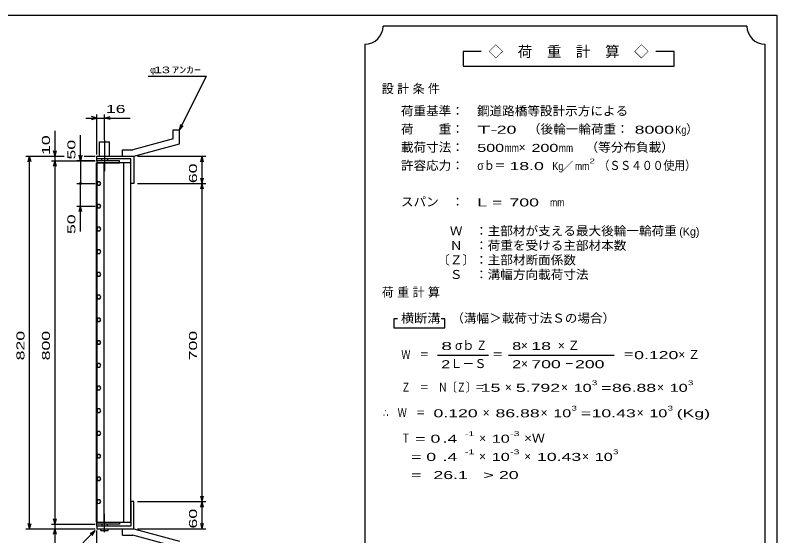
# Model space of a CAD drawing. Units: millimetres, scale not verified. Extents: x -1456 to 1385, y -1026 to 843.
# Drawn here: x -289 to 1385, y -303 to 843 of the extents above; entities that cross this region are included whole.
import ezdxf
from ezdxf.enums import TextEntityAlignment as Align

# ---------------------------------------------------------------- set-up
doc = ezdxf.new("R2010")
doc.units = ezdxf.units.MM
doc.header["$LTSCALE"] = 8
doc.linetypes.add('LONG_DASHED_DOTTED', pattern=[15.25, 12, -1.5, 0.25, -1.5])
for name, color, linetype, lineweight in [('0_2', 150, 'Continuous', 25), ('16', 3, 'Continuous', 25), ('19', 6, 'Continuous', 25), ('22', 4, 'Continuous', 25), ('24', 2, 'Continuous', 25)]:
    doc.layers.add(name, color=color, linetype=linetype, lineweight=lineweight)
doc.styles.add('ベクトル', font='')
doc.styles.get('ベクトル').set_extended_font_data('ベクトル')

msp = doc.modelspace()

# ---------------------------------------------------------------- linework, layer by layer
at = {"layer": '0_2'}
for p, q in [((-1383.2, 842.8), (1384.8, 842.8)), ((1384.8, 842.8), (1384.8, -917.2))]:
    msp.add_line(p, q, dxfattribs=at)
at = {"layer": '16'}
for p, q in [((-60, 522.5), (-110, 522.5)), ((-110, 522.5), (-110, 518)), ((-60, 518), (-60, 522.5)), ((-110.7, -273), (-110.7, 518)), ((-110.7, 518), (-110, 518)), ((-110, 518), (-60, 518)), ((-110, 518), (-110, -273)), ((-35, 518), (-110, 518)), ((-94.5, 518), (-94.5, -273)), ((-50.5, -273), (-50.5, 518)), ((-35, -273), (-35, 518)), ((-107.781, 476.379), (-110, 472.465)), ((-110, 472.465), (-107.719, 468.585)), ((-103.281, 476.415), (-107.781, 476.379)), ((-101, 472.5), (-103.281, 476.415)), ((-103.219, 468.621), (-101, 472.535)), ((-107.719, 468.585), (-103.219, 468.621)), ((-107.781, 426.379), (-110, 422.465)), ((-110, 422.465), (-107.719, 418.585)), ((-103.281, 426.415), (-107.781, 426.379)), ((-107.719, 418.585), (-103.219, 418.621)), ((-101, 422.5), (-103.281, 426.415)), ((-103.219, 418.621), (-101, 422.535)), ((-107.781, 376.379), (-110, 372.465)), ((-110, 372.465), (-107.719, 368.585)), ((-103.281, 376.415), (-107.781, 376.379)), ((-107.719, 368.585), (-103.219, 368.621)), ((-101, 372.5), (-103.281, 376.415)), ((-103.219, 368.621), (-101, 372.535)), ((-107.781, 326.379), (-110, 322.465)), ((-110, 322.465), (-107.719, 318.585)), ((-103.281, 326.415), (-107.781, 326.379)), ((-107.719, 318.585), (-103.219, 318.621)), ((-101, 322.5), (-103.281, 326.415)), ((-103.219, 318.621), (-101, 322.535)), ((-107.781, 276.379), (-110, 272.465)), ((-110, 272.465), (-107.719, 268.585)), ((-103.281, 276.415), (-107.781, 276.379)), ((-107.719, 268.585), (-103.219, 268.621)), ((-101, 272.5), (-103.281, 276.415)), ((-103.219, 268.621), (-101, 272.535)), ((-107.781, 226.379), (-110, 222.465)), ((-110, 222.465), (-107.719, 218.585)), ((-103.281, 226.415), (-107.781, 226.379)), ((-107.719, 218.585), (-103.219, 218.621)), ((-101, 222.5), (-103.281, 226.415)), ((-103.219, 218.621), (-101, 222.535)), ((-107.781, 176.379), (-110, 172.465)), ((-110, 172.465), (-107.719, 168.585)), ((-103.281, 176.415), (-107.781, 176.379)), ((-107.719, 168.585), (-103.219, 168.621)), ((-101, 172.5), (-103.281, 176.415)), ((-103.219, 168.621), (-101, 172.535)), ((-107.781, 126.379), (-110, 122.465)), ((-110, 122.465), (-107.719, 118.585)), ((-103.281, 126.415), (-107.781, 126.379)), ((-107.719, 118.585), (-103.219, 118.621)), ((-101, 122.5), (-103.281, 126.415)), ((-103.219, 118.621), (-101, 122.535)), ((-107.781, 76.379), (-110, 72.465)), ((-110, 72.465), (-107.719, 68.585)), ((-103.281, 76.415), (-107.781, 76.379)), ((-107.719, 68.585), (-103.219, 68.621)), ((-101, 72.5), (-103.281, 76.415)), ((-103.219, 68.621), (-101, 72.535)), ((-107.781, 26.379), (-110, 22.465)), ((-110, 22.465), (-107.719, 18.585)), ((-103.281, 26.415), (-107.781, 26.379)), ((-107.719, 18.585), (-103.219, 18.621)), ((-101, 22.5), (-103.281, 26.415)), ((-103.219, 18.621), (-101, 22.535)), ((-107.781, -23.621), (-110, -27.535)), ((-110, -27.535), (-107.719, -31.415)), ((-103.281, -23.585), (-107.781, -23.621)), ((-107.719, -31.415), (-103.219, -31.379)), ((-101, -27.5), (-103.281, -23.585)), ((-103.219, -31.379), (-101, -27.465)), ((-107.781, -73.621), (-110, -77.535)), ((-110, -77.535), (-107.719, -81.415)), ((-103.281, -73.585), (-107.781, -73.621)), ((-107.719, -81.415), (-103.219, -81.379)), ((-101, -77.5), (-103.281, -73.585)), ((-103.219, -81.379), (-101, -77.465)), ((-107.781, -123.621), (-110, -127.535)), ((-110, -127.535), (-107.719, -131.415)), ((-103.281, -123.585), (-107.781, -123.621)), ((-107.719, -131.415), (-103.219, -131.379)), ((-101, -127.5), (-103.281, -123.585)), ((-103.219, -131.379), (-101, -127.465)), ((-107.781, -173.621), (-110, -177.535)), ((-110, -177.535), (-107.719, -181.415)), ((-103.281, -173.585), (-107.781, -173.621)), ((-107.719, -181.415), (-103.219, -181.379)), ((-101, -177.5), (-103.281, -173.585)), ((-103.219, -181.379), (-101, -177.465)), ((-107.781, -223.621), (-110, -227.535)), ((-110, -227.535), (-107.719, -231.415)), ((-103.281, -223.585), (-107.781, -223.621)), ((-107.719, -231.415), (-103.219, -231.379)), ((-101, -227.5), (-103.281, -223.585)), ((-103.219, -231.379), (-101, -227.465)), ((-110, -273), (-110.7, -273)), ((-110, -273), (-60, -273)), ((-110, -277.5), (-110, -273)), ((-110, -273), (-35, -273)), ((-60, -277.5), (-110, -277.5)), ((-60, -273), (-60, -277.5))]:
    msp.add_line(p, q, dxfattribs=at)
at = {"layer": '19'}
for p, q in [((58, 590.5), (72, 590.5)), ((58, 570.5), (58, 590.5)), ((72, 559.5), (72, 590.5)), ((58, 570.5), (-31, 546.5)), ((-104, 532.5), (-104, 564.5)), ((-104, 564.5), (-82, 564.5)), ((-82, 532.5), (-82, 564.5)), ((-29, 532.5), (72, 559.5)), ((-54, 546.5), (-31, 546.5)), ((-54, 532.5), (-54, 546.5)), ((-110, 522.5), (-110, 532.5)), ((-110, 526.5), (-110, 532.5)), ((-110, 532.5), (-30, 532.5)), ((-35, 526.5), (-110, 526.5)), ((-99, 522.5), (-99, 526.5)), ((-87, 526.5), (-87, 522.5)), ((-54, 532.5), (-29, 532.5)), ((-35, 472.5), (-35, 526.5)), ((-30, 532.5), (-29, 531.5)), ((-29, 531.5), (-29, 472.5)), ((-29, 472.5), (-35, 472.5)), ((-29, -227.5), (-35, -227.5)), ((-35, -227.5), (-35, -281.5)), ((-29, -286.5), (-29, -227.5)), ((-110, -281.5), (-110, -271.5)), ((-110, -281.5), (-110, -287.5)), ((-35, -281.5), (-110, -281.5)), ((-99, -277.5), (-99, -281.5)), ((-87, -281.5), (-87, -277.5)), ((-110, -287.5), (-30, -287.5)), ((-101, -291.5), (-101, -287.5)), ((-101, -291.5), (-85, -291.5)), ((-85, -291.5), (-85, -287.5)), ((-54, -287.5), (-29, -287.5)), ((-54, -301.5), (-54, -287.5)), ((-30, -287.5), (-29, -286.5)), ((-29, -287.5), (72, -314.5)), ((-54, -301.5), (-31, -301.5)), ((58, -325.5), (-31, -301.5))]:
    msp.add_line(p, q, dxfattribs=at)
at = {"layer": '19', "linetype": 'LONG_DASHED_DOTTED'}
for p, q in [((-93, 567.5), (-93, 499.5)), ((-93, -294.5), (-93, -254.5))]:
    msp.add_line(p, q, dxfattribs=at)
at = {"layer": '22'}
for p, q in [((3, 708.5), (131, 708.5)), ((72, 590.5), (131, 708.5)), ((-110, 616.5), (-122, 619.7)), ((-110, 536.5), (-110, 624.5)), ((-93, 568.496), (-93, 624.5)), ((-93, 616.5), (-81, 619.7)), ((-134, 616.5), (-110, 616.5)), ((-122, 613.3), (-110, 616.5)), ((-110, 616.5), (-93, 616.5)), ((-81, 613.3), (-93, 616.5)), ((-93, 616.5), (-37, 616.5)), ((-202, 532.5), (-202, 588.5)), ((72, 590.5), (74.4, 602.18)), ((72, 590.5), (80, 599.3)), ((-146, 522.5), (-146, 578.5)), ((-202, 532.5), (-205.2, 544.5)), ((-202, 532.5), (-198.8, 544.5)), ((-266, 532.5), (-182, 532.5)), ((-261.2, 520.5), (-258, 532.5)), ((-254.8, 520.5), (-258, 532.5)), ((-258, -287.5), (-258, 532.5)), ((-210, 532.5), (-182, 532.5)), ((-210, 522.5), (-114, 522.5)), ((-205.2, 510.5), (-202, 522.5)), ((-202, 522.5), (-202, 532.5)), ((-198.8, 510.5), (-202, 522.5)), ((-202, -277.5), (-202, 522.5)), ((-114, 522.5), (-154, 522.5)), ((-146, 522.5), (-149.2, 534.5)), ((-142.8, 534.5), (-146, 522.5)), ((-146, 522.5), (-146, 472.5)), ((-138, 532.5), (-114, 532.5)), ((-138, 532.5), (-114, 532.5)), ((-21, 532.5), (129.4, 532.5)), ((118.2, 520.5), (121.4, 532.5)), ((124.6, 520.5), (121.4, 532.5)), ((121.4, 472.5), (121.4, 532.5)), ((-154, 472.5), (-114, 472.5)), ((-146, 422.5), (-146, 472.5)), ((-21, 472.5), (129.4, 472.5)), ((121.4, 472.5), (118.2, 484.5)), ((118.2, 460.5), (121.4, 472.5)), ((121.4, 472.5), (124.6, 484.5)), ((124.6, 460.5), (121.4, 472.5)), ((121.4, -227.5), (121.4, 472.5)), ((-154, 422.5), (-114, 422.5)), ((-149.2, 410.5), (-146, 422.5)), ((-142.8, 410.5), (-146, 422.5)), ((-146, 366.5), (-146, 422.5)), ((121.4, -227.5), (118.2, -215.5)), ((121.4, -227.5), (124.6, -215.5)), ((-21, -227.5), (129.4, -227.5)), ((118.2, -239.5), (121.4, -227.5)), ((124.6, -239.5), (121.4, -227.5)), ((121.4, -287.5), (121.4, -227.5)), ((-202, -277.5), (-205.2, -265.5)), ((-202, -277.5), (-198.8, -265.5)), ((-258, -287.5), (-261.2, -275.5)), ((-258, -287.5), (-254.8, -275.5)), ((-210, -277.5), (-114, -277.5)), ((-202, -287.5), (-202, -277.5)), ((121.4, -287.5), (118.2, -275.5)), ((121.4, -287.5), (124.6, -275.5)), ((-266, -287.5), (-114, -287.5)), ((-234, -411.5), (-114, -291.5)), ((-210, -287.5), (-114, -287.5)), ((-205.2, -299.5), (-202, -287.5)), ((-198.8, -299.5), (-202, -287.5)), ((-202, -343.5), (-202, -287.5)), ((-124.4, -297.9), (-114, -291.5)), ((-120.4, -301.9), (-114, -291.5)), ((-110, -419.5), (-110, -291.5)), ((-110, -475.5), (-110, -291.5)), ((-21, -287.5), (129.4, -287.5))]:
    msp.add_line(p, q, dxfattribs=at)
msp.add_circle((-146, 472.5), 2.4, dxfattribs=at)
at = {"layer": '24', "color": 4}
for p, q in [((1319.2, 818.8), (519.2, 818.8)), ((479.2, 778.8), (479.2, -461.2)), ((1359.2, -461.2), (1359.2, 778.8)), ((735.2, 762.8), (695.2, 762.8)), ((695.2, 762.8), (695.2, 730.8)), ((1159.2, 762.8), (1119.2, 762.8)), ((1159.2, 730.8), (1159.2, 762.8)), ((695.2, 730.8), (1159.2, 730.8)), ((551.2, 174.8), (543.2, 174.8)), ((543.2, 174.8), (543.2, 154.8)), ((655.2, 174.8), (647.2, 174.8)), ((655.2, 154.8), (655.2, 174.8)), ((543.2, 154.8), (655.2, 154.8)), ((639.2, 94.8), (751.2, 94.8)), ((795.2, 94.8), (1027.2, 94.8))]:
    msp.add_line(p, q, dxfattribs=at)
for centre, start, end in [((479.2, 818.8), 270, 0), ((1359.2, 818.8), 180, 270)]:
    msp.add_arc(centre, 40, start, end, dxfattribs=at)

# ---------------------------------------------------------------- texts
at = {"layer": '22', "color": 2, "style": 'ベクトル'}
msp.add_text('φ', height=14.66, dxfattribs=at).set_placement((7, 722.5), align=Align.MIDDLE_LEFT)
for s, height, width, p in [(' 13 ', 14.66, 1.6, (7, 722.5)), ('ｱﾝｶｰ', 14.66, 1.6, (55, 722.5)), (' 16 ', 17.6, 1.65, (-101, 636.5))]:
    msp.add_text(s, height=height, dxfattribs=dict(at, width=width)).set_placement(p, align=Align.MIDDLE_LEFT)
at = {"layer": '22', "color": 2, "style": 'ベクトル', "width": 1.65}
for s, p in [(' 10 ', (-222, 524.5)), (' 50 ', (-166, 514.5)), (' 60 ', (101.4, 462.5)), (' 50 ', (-166, 350.5)), (' 820 ', (-278, 72.5)), (' 800 ', (-222, 72.5)), (' 700 ', (101.4, 72.5)), (' 60 ', (101.4, -297.5))]:
    msp.add_text(s, height=17.6, rotation=90, dxfattribs=at).set_placement(p, align=Align.MIDDLE_LEFT)
at = {"layer": '24', "style": 'ベクトル'}
for s, height, p in [('◇\u3000荷\u3000重\u3000計\u3000算\u3000◇', 23.46, (751.2, 762.8)), ('）', 19.35, (1185.6, 592)), ('×', 19.35, (817.6, 552)), ('／', 17.6, (913.2, 510.8)), ('(Kg)', 17.6, (1170.4, 366.8)), ('σｂ', 19.35, (677.6, 116)), ('×', 19.35, (822.4, 116)), ('Ｌ－Ｓ', 19.35, (667.2, 76)), ('×', 19.35, (822.4, 76)), ('×', 19.35, (787.2, 24)), ('×', 19.35, (910.4, 24)), ('×', 19.35, (1121.6, 24)), ('×', 19.35, (738.4, -32)), ('×', 19.35, (865.6, -32)), ('×', 19.35, (1076.8, -32)), ('×', 19.35, (730.4, -88)), ('×', 19.35, (730.4, -128)), ('×', 19.35, (829.6, -128)), ('×', 19.35, (956.8, -128))]:
    msp.add_text(s, height=height, dxfattribs=at).set_placement(p, align=Align.MIDDLE_LEFT)
for s, height, width, p in [('荷重基準：\u3000', 19.35, 1.05, (558.4, 632)), ('鋼道路橋等設計示方による', 19.35, 1.05, (725.6, 632)), ('荷\u3000\u3000重：\u3000', 19.35, 1.05, (558.4, 592)), ('（後輪一輪荷重：', 19.35, 1.05, (837.6, 592)), ('T-', 17.6, 2, (726.4, 590.8)), (' 20 ', 17.6, 1.65, (758.4, 590.8)), (' 8000', 17.6, 1.65, (1061.6, 590.8)), ('Kg', 17.6, 0.85, (1161.6, 590.8)), ('載荷寸法：\u3000', 19.35, 1.05, (558.4, 552)), ('500', 17.6, 1.5, (726.4, 550.8)), ('mm', 17.6, 0.8, (786.4, 550.8)), ('200', 17.6, 1.5, (845.6, 550.8)), ('mm', 17.6, 0.8, (905.6, 550.8)), ('\u3000（等分布負載）', 19.35, 1.05, (936.8, 552)), ('許容応力：\u3000', 19.35, 1.05, (558.4, 512)), ('σｂ＝', 19.35, 0.9, (726.4, 512)), (' 18.0', 17.6, 1.65, (786.4, 510.8)), ('Kg', 17.6, 0.85, (891.2, 510.8)), ('2', 10.56, 1.5, (973.2, 522)), ('（ＳＳ４００使用）', 19.35, 0.9, (993.2, 512)), ('mm', 17.6, 0.8, (941.2, 510.8)), ('スパン\u3000：\u3000', 19.35, 1.05, (558.4, 432)), ('L =', 17.6, 1.65, (726.4, 430.8)), (' 700 ', 17.6, 1.65, (786.4, 430.8)), ('mm', 17.6, 0.8, (886.4, 430.8)), ('\u3000Ｗ\u3000：主部材が支える最大後輪一輪荷重', 19.35, 1.05, (638.4, 368)), ('\u3000Ｎ\u3000：荷重を受ける主部材本数', 19.35, 1.05, (638.4, 336)), ('〔Ｚ〕：主部材断面係数', 19.35, 1.05, (638.4, 304)), ('\u3000Ｓ\u3000：溝幅方向載荷寸法', 19.35, 1.05, (638.4, 272)), ('横断溝', 19.35, 1.1, (558.4, 176)), ('\u3000（溝幅＞載荷寸法Ｓの場合）', 19.35, 1.05, (641.6, 176)), ('8', 17.6, 1.8, (647.2, 114.8)), ('Ｚ', 19.35, 0.9, (724, 116)), ('8', 17.6, 1.5, (803.2, 114.8)), (' 18 ', 17.6, 1.65, (834.4, 114.8)), ('Ｗ\u3000＝', 19.35, 0.75, (559.2, 96)), ('0.120', 17.6, 1.65, (1071.2, 94.8)), ('2', 17.6, 1.5, (647.2, 74.8)), ('＝', 19.35, 0.9, (759.2, 96)), ('2', 17.6, 1.5, (803.2, 74.8)), (' 700 ', 17.6, 1.65, (834.4, 74.8)), (' 200 ', 17.6, 1.65, (930.4, 74.8)), ('＝', 19.35, 0.9, (1047.2, 96)), ('－', 19.35, 0.75, (918.4, 76)), ('Ｚ\u3000＝\u3000Ｎ〔Ｚ〕＝', 19.35, 0.75, (559.2, 24)), ('3', 10.56, 1.5, (978.4, 34)), ('3', 10.56, 1.5, (1189.6, 34)), (' 15 ', 17.6, 1.65, (723.2, 22.8)), ('5.792', 17.6, 1.65, (811.2, 22.8)), ('10', 17.6, 1.5, (938.4, 22.8)), ('=', 17.6, 1.7, (998.4, 22.8)), ('86.88', 17.6, 1.65, (1022.4, 22.8)), ('10', 17.6, 1.5, (1149.6, 22.8)), ('3', 10.56, 1.5, (933.6, -22)), ('3', 10.56, 1.5, (1144.8, -22)), ('∴\u3000Ｗ\u3000＝', 19.35, 0.75, (519.2, -32)), (' 0.120', 17.6, 1.65, (619.2, -33.2)), ('86.88', 17.6, 1.65, (766.4, -33.2)), ('10', 17.6, 1.5, (893.6, -33.2)), ('=', 17.6, 1.7, (953.6, -33.2)), ('10.43', 17.6, 1.65, (977.6, -33.2)), ('10', 17.6, 1.5, (1104.8, -33.2)), ('(Kg)', 17.6, 1.65, (1164.8, -33.2)), ('Ｔ', 19.35, 0.75, (559.2, -88)), (' = 0', 17.6, 1.65, (579.2, -89.2)), (' .4 ', 17.6, 1.65, (639.2, -89.2)), ('-1', 10.56, 1.65, (699.2, -78)), ('10', 17.6, 1.5, (758.4, -89.2)), ('-3', 10.56, 1.65, (798.4, -78)), ('×Ｗ', 19.35, 1.1, (829.6, -88)), ('-1', 10.56, 1.65, (699.2, -118)), ('-3', 10.56, 1.65, (798.4, -118)), ('3', 10.56, 1.5, (1024.8, -118)), ('  = 0', 17.6, 1.65, (559.2, -129.2)), (' .4 ', 17.6, 1.65, (639.2, -129.2)), ('10', 17.6, 1.5, (758.4, -129.2)), ('10.43', 17.6, 1.65, (857.6, -129.2)), ('10', 17.6, 1.5, (984.8, -129.2)), ('  =', 17.6, 1.65, (559.2, -169.2)), (' 26.1', 17.6, 1.65, (619.2, -169.2)), ('>', 17.6, 1.7, (739.2, -169.2)), (' 20 ', 17.6, 1.65, (763.2, -169.2))]:
    msp.add_text(s, height=height, dxfattribs=dict(at, width=width)).set_placement(p, align=Align.MIDDLE_LEFT)
at = {"layer": '24', "char_height": 19.35, "attachment_point": 4, "style": 'ベクトル'}
for s, insert in [('\\T1.28;設計条件', (516.4, 680)), ('\\T1.28;荷重計算', (516.4, 232)), ('\\T1.42;×Ｚ', (903.6, 116)), ('\\T1.42;×Ｚ', (1168.4, 96))]:
    msp.add_mtext(s, dxfattribs=dict(at, insert=insert))

doc.saveas('drawing.dxf')
